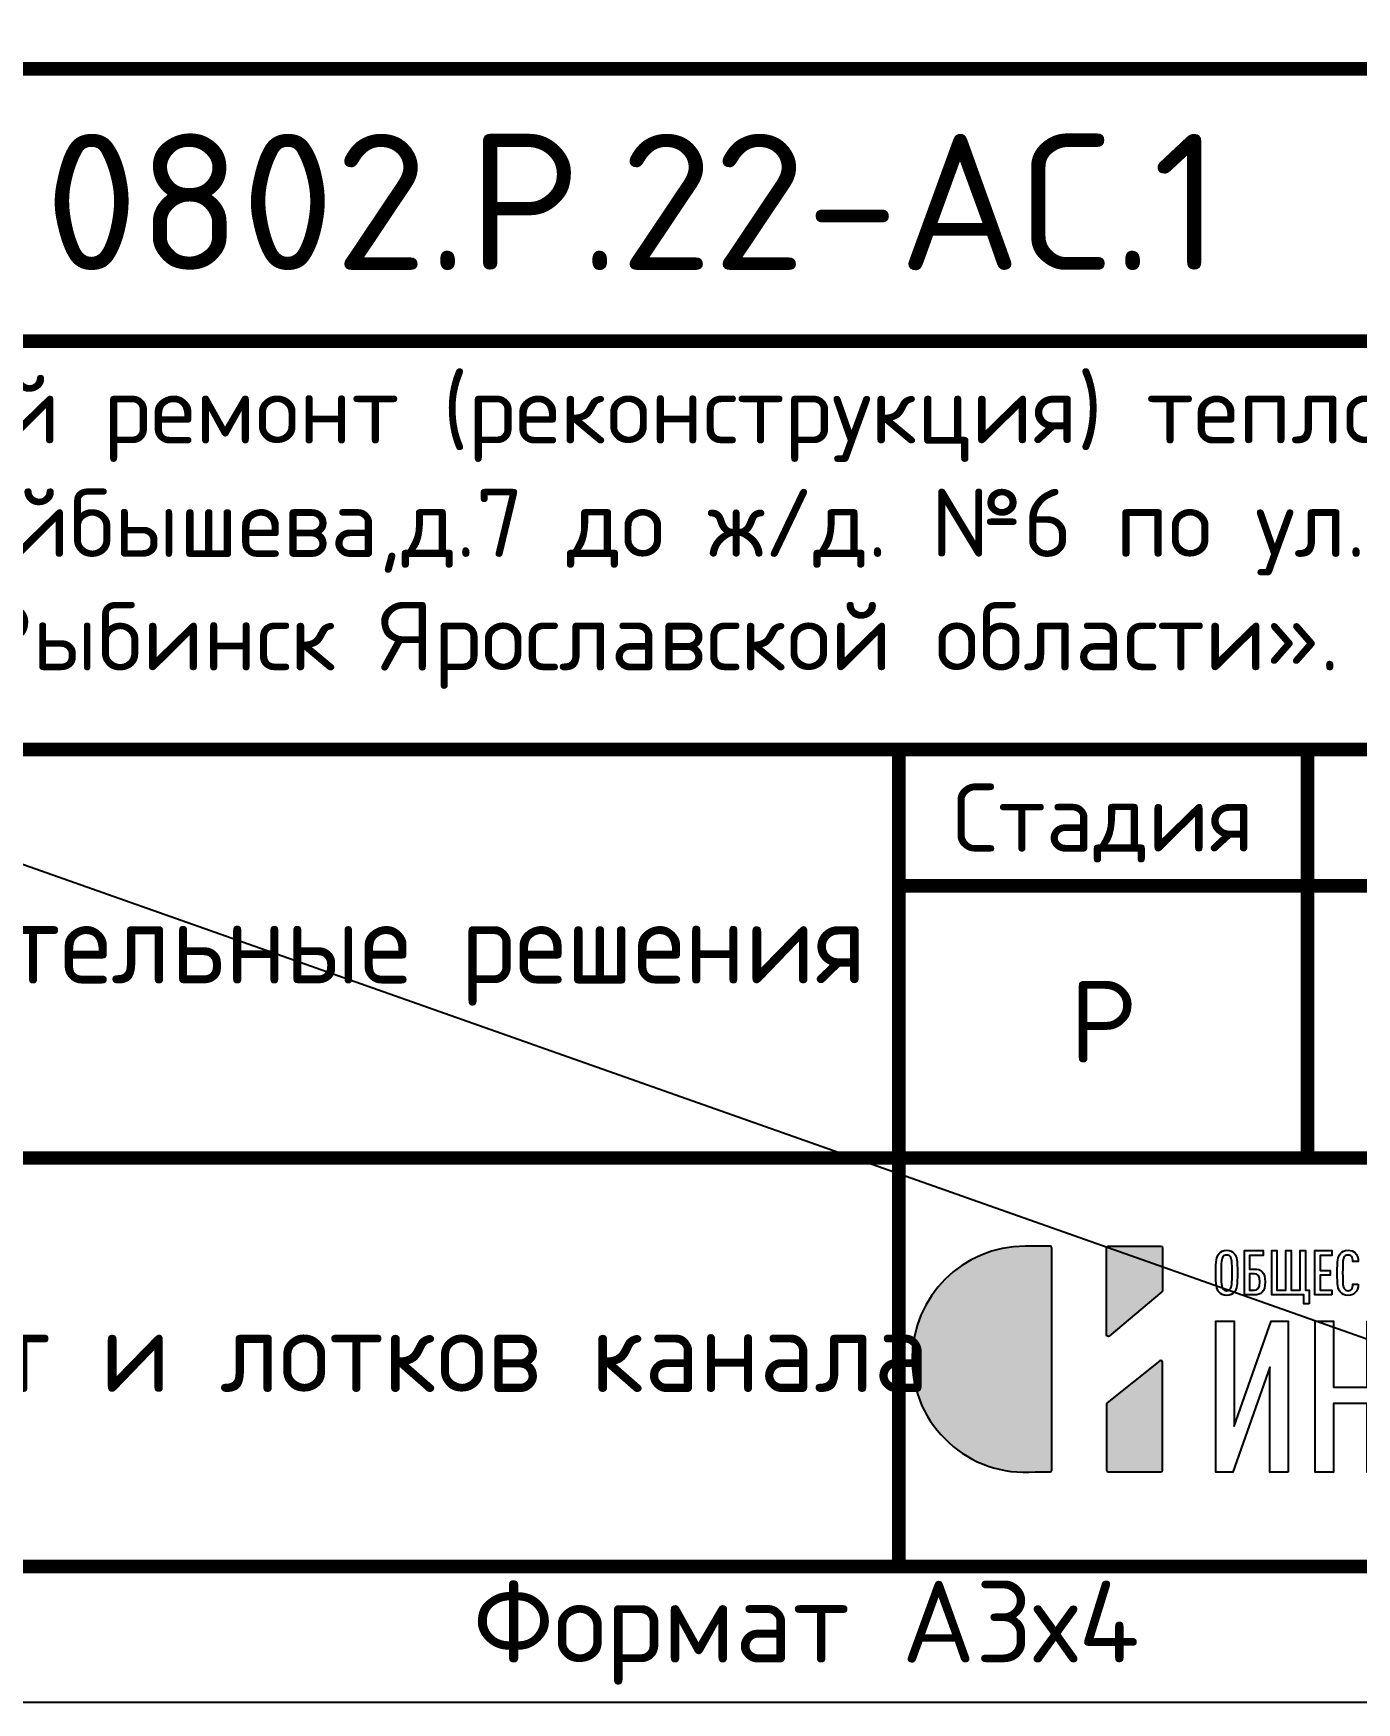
# Model space of a CAD drawing. Header units: millimetres. Extents: x 1601 to 14530, y 1157 to 3820.
# Drawn here: x 12515.9 to 12564.4, y 2831 to 2892.3 of the extents above; entities that cross this region are included whole.
import ezdxf
from ezdxf.enums import TextEntityAlignment as Align

# ---------------------------------------------------------------- set-up
doc = ezdxf.new("R2010")
doc.units = ezdxf.units.MM
doc.layers.add('Размер 3.5', color=250, linetype='Continuous', lineweight=35)
doc.layers.add('Размерный', color=4, linetype='Continuous', lineweight=30)
doc.styles.add('-ISOCPEUR-', font='isocpeur.TTF')
doc.styles.add('GOST', font='GOST Common.ttf')

# ---------------------------------------------------------------- blocks, each defined once
blk = doc.blocks.new('Лого')
h = blk.add_hatch(color=151)
h.set_gradient(color1=(158, 191, 227), color2=(46, 54, 92), tint=1, name='HEMISPHERICAL')
edge = h.paths.add_edge_path()
edge.add_spline(control_points=[(0.349, 0.494), (-0.191, 0.447), (-0.657, 0.871), (-0.657, 1.415), (-0.657, 1.415), (-0.657, 1.925), (-0.243, 2.339), (0.267, 2.339), (0.267, 2.339), (0.267, 2.339), (0.471, 2.339), (0.471, 2.339), (0.471, 2.339), (0.479, 2.339), (0.485, 2.333), (0.485, 2.325), (0.485, 2.325), (0.485, 2.325), (0.485, 0.508), (0.485, 0.508), (0.485, 0.508), (0.485, 0.5), (0.479, 0.494), (0.471, 0.494), (0.471, 0.494), (0.471, 0.494), (0.35, 0.494), (0.35, 0.494), (0.35, 0.494), (0.35, 0.494), (0.349, 0.494), (0.349, 0.494)], knot_values=[0, 0, 0, 0, 0.111111, 0.111111, 0.111111, 0.111211, 0.222222, 0.222222, 0.222222, 0.222322, 0.333333, 0.333333, 0.333333, 0.333433, 0.444444, 0.444444, 0.444444, 0.444544, 0.555556, 0.555556, 0.555556, 0.555656, 0.666667, 0.666667, 0.666667, 0.666767, 0.777778, 0.777778, 0.777778, 0.777878, 1, 1, 1, 1], degree=3, periodic=0)
edge = h.paths.add_edge_path()
edge.add_spline(control_points=[(0.955, 1.604), (0.955, 1.604), (1.385, 1.966), (1.385, 1.966), (1.385, 1.966), (1.388, 1.969), (1.39, 1.972), (1.39, 1.976), (1.39, 1.976), (1.39, 1.976), (1.39, 2.325), (1.39, 2.325), (1.39, 2.325), (1.39, 2.333), (1.384, 2.339), (1.377, 2.339), (1.377, 2.339), (1.377, 2.339), (0.947, 2.339), (0.947, 2.339), (0.947, 2.339), (0.939, 2.339), (0.933, 2.333), (0.933, 2.325), (0.933, 2.325), (0.933, 2.325), (0.933, 1.614), (0.933, 1.614), (0.933, 1.614), (0.933, 1.609), (0.936, 1.604), (0.941, 1.602), (0.941, 1.602), (0.946, 1.6), (0.951, 1.601), (0.955, 1.604)], knot_values=[0, 0, 0, 0, 0.1, 0.1, 0.1, 0.1001, 0.2, 0.2, 0.2, 0.2001, 0.3, 0.3, 0.3, 0.3001, 0.4, 0.4, 0.4, 0.4001, 0.5, 0.5, 0.5, 0.5001, 0.6, 0.6, 0.6, 0.6001, 0.7, 0.7, 0.7, 0.7001, 0.8, 0.8, 0.8, 0.8001, 1, 1, 1, 1], degree=3, periodic=0)
edge = h.paths.add_edge_path()
edge.add_spline(control_points=[(0.938, 1.059), (0.938, 1.059), (1.369, 1.401), (1.369, 1.401), (1.369, 1.401), (1.373, 1.404), (1.378, 1.405), (1.383, 1.402), (1.383, 1.402), (1.387, 1.4), (1.39, 1.396), (1.39, 1.39), (1.39, 1.39), (1.39, 1.39), (1.39, 0.508), (1.39, 0.508), (1.39, 0.508), (1.39, 0.5), (1.384, 0.494), (1.377, 0.494), (1.377, 0.494), (1.377, 0.494), (0.947, 0.494), (0.947, 0.494), (0.947, 0.494), (0.939, 0.494), (0.933, 0.5), (0.933, 0.508), (0.933, 0.508), (0.933, 0.508), (0.933, 1.049), (0.933, 1.049), (0.933, 1.049), (0.933, 1.053), (0.935, 1.057), (0.938, 1.059)], knot_values=[0, 0, 0, 0, 0.1, 0.1, 0.1, 0.1001, 0.2, 0.2, 0.2, 0.2001, 0.3, 0.3, 0.3, 0.3001, 0.4, 0.4, 0.4, 0.4001, 0.5, 0.5, 0.5, 0.5001, 0.6, 0.6, 0.6, 0.6001, 0.7, 0.7, 0.7, 0.7001, 0.8, 0.8, 0.8, 0.8001, 1, 1, 1, 1], degree=3, periodic=0)
at = {"color": 159}
for points, knots in [([(0.349, 0.494), (-0.191, 0.447), (-0.657, 0.871), (-0.657, 1.415), (-0.657, 1.415), (-0.657, 1.925), (-0.243, 2.339), (0.267, 2.339), (0.267, 2.339), (0.267, 2.339), (0.471, 2.339), (0.471, 2.339), (0.471, 2.339), (0.479, 2.339), (0.485, 2.333), (0.485, 2.325), (0.485, 2.325), (0.485, 2.325), (0.485, 0.508), (0.485, 0.508), (0.485, 0.508), (0.485, 0.5), (0.479, 0.494), (0.471, 0.494), (0.471, 0.494), (0.471, 0.494), (0.35, 0.494), (0.35, 0.494), (0.35, 0.494), (0.35, 0.494), (0.349, 0.494), (0.349, 0.494)], [0, 0, 0, 0, 0.111111, 0.111111, 0.111111, 0.111111, 0.222222, 0.222222, 0.222222, 0.222222, 0.333333, 0.333333, 0.333333, 0.333333, 0.444444, 0.444444, 0.444444, 0.444444, 0.555556, 0.555556, 0.555556, 0.555556, 0.666667, 0.666667, 0.666667, 0.666667, 0.777778, 0.777778, 0.777778, 0.777778, 1, 1, 1, 1]), ([(0.955, 1.604), (0.955, 1.604), (1.385, 1.966), (1.385, 1.966), (1.385, 1.966), (1.388, 1.969), (1.39, 1.972), (1.39, 1.976), (1.39, 1.976), (1.39, 1.976), (1.39, 2.325), (1.39, 2.325), (1.39, 2.325), (1.39, 2.333), (1.384, 2.339), (1.377, 2.339), (1.377, 2.339), (1.377, 2.339), (0.947, 2.339), (0.947, 2.339), (0.947, 2.339), (0.939, 2.339), (0.933, 2.333), (0.933, 2.325), (0.933, 2.325), (0.933, 2.325), (0.933, 1.614), (0.933, 1.614), (0.933, 1.614), (0.933, 1.609), (0.936, 1.604), (0.941, 1.602), (0.941, 1.602), (0.946, 1.6), (0.951, 1.601), (0.955, 1.604)], [0, 0, 0, 0, 0.1, 0.1, 0.1, 0.1, 0.2, 0.2, 0.2, 0.2, 0.3, 0.3, 0.3, 0.3, 0.4, 0.4, 0.4, 0.4, 0.5, 0.5, 0.5, 0.5, 0.6, 0.6, 0.6, 0.6, 0.7, 0.7, 0.7, 0.7, 0.8, 0.8, 0.8, 0.8, 1, 1, 1, 1]), ([(2.002, 2.121), (2.002, 2.221), (1.999, 2.253), (1.976, 2.279), (1.976, 2.279), (1.962, 2.295), (1.942, 2.306), (1.914, 2.306), (1.914, 2.306), (1.885, 2.306), (1.866, 2.295), (1.852, 2.279), (1.852, 2.279), (1.829, 2.253), (1.826, 2.221), (1.826, 2.121), (1.826, 2.121), (1.826, 2.021), (1.829, 1.988), (1.852, 1.962), (1.852, 1.962), (1.866, 1.946), (1.885, 1.936), (1.914, 1.936), (1.914, 1.936), (1.942, 1.936), (1.962, 1.946), (1.976, 1.962), (1.976, 1.962), (1.999, 1.988), (2.002, 2.021), (2.002, 2.121)], [0, 0, 0, 0, 0.111111, 0.111111, 0.111111, 0.111111, 0.222222, 0.222222, 0.222222, 0.222222, 0.333333, 0.333333, 0.333333, 0.333333, 0.444444, 0.444444, 0.444444, 0.444444, 0.555556, 0.555556, 0.555556, 0.555556, 0.666667, 0.666667, 0.666667, 0.666667, 0.777778, 0.777778, 0.777778, 0.777778, 1, 1, 1, 1]), ([(1.959, 2.121), (1.959, 2.035), (1.956, 2.006), (1.943, 1.989), (1.943, 1.989), (1.937, 1.981), (1.928, 1.975), (1.914, 1.975), (1.914, 1.975), (1.9, 1.975), (1.89, 1.981), (1.884, 1.989), (1.884, 1.989), (1.871, 2.006), (1.869, 2.035), (1.869, 2.121), (1.869, 2.121), (1.869, 2.207), (1.871, 2.235), (1.884, 2.253), (1.884, 2.253), (1.89, 2.261), (1.9, 2.266), (1.914, 2.266), (1.914, 2.266), (1.928, 2.266), (1.937, 2.261), (1.943, 2.253), (1.943, 2.253), (1.956, 2.235), (1.959, 2.207), (1.959, 2.121)], [0, 0, 0, 0, 0.111111, 0.111111, 0.111111, 0.111111, 0.222222, 0.222222, 0.222222, 0.222222, 0.333333, 0.333333, 0.333333, 0.333333, 0.444444, 0.444444, 0.444444, 0.444444, 0.555556, 0.555556, 0.555556, 0.555556, 0.666667, 0.666667, 0.666667, 0.666667, 0.777778, 0.777778, 0.777778, 0.777778, 1, 1, 1, 1]), ([(2.228, 2.046), (2.228, 2.126), (2.196, 2.152), (2.141, 2.152), (2.141, 2.152), (2.141, 2.152), (2.102, 2.152), (2.102, 2.152), (2.102, 2.152), (2.102, 2.152), (2.102, 2.262), (2.102, 2.262), (2.102, 2.262), (2.102, 2.262), (2.212, 2.262), (2.212, 2.262), (2.212, 2.262), (2.212, 2.262), (2.212, 2.302), (2.212, 2.302), (2.212, 2.302), (2.212, 2.302), (2.059, 2.302), (2.059, 2.302), (2.059, 2.302), (2.059, 2.302), (2.059, 1.94), (2.059, 1.94), (2.059, 1.94), (2.059, 1.94), (2.141, 1.94), (2.141, 1.94), (2.141, 1.94), (2.195, 1.94), (2.228, 1.966), (2.228, 2.046)], [0, 0, 0, 0, 0.1, 0.1, 0.1, 0.1, 0.2, 0.2, 0.2, 0.2, 0.3, 0.3, 0.3, 0.3, 0.4, 0.4, 0.4, 0.4, 0.5, 0.5, 0.5, 0.5, 0.6, 0.6, 0.6, 0.6, 0.7, 0.7, 0.7, 0.7, 0.8, 0.8, 0.8, 0.8, 1, 1, 1, 1]), ([(2.587, 1.868), (2.587, 1.868), (2.587, 1.979), (2.587, 1.979), (2.587, 1.979), (2.587, 1.979), (2.559, 1.979), (2.559, 1.979), (2.559, 1.979), (2.559, 1.979), (2.559, 2.302), (2.559, 2.302), (2.559, 2.302), (2.559, 2.302), (2.515, 2.302), (2.515, 2.302), (2.515, 2.302), (2.515, 2.302), (2.515, 1.979), (2.515, 1.979), (2.515, 1.979), (2.515, 1.979), (2.442, 1.979), (2.442, 1.979), (2.442, 1.979), (2.442, 1.979), (2.442, 2.302), (2.442, 2.302), (2.442, 2.302), (2.442, 2.302), (2.398, 2.302), (2.398, 2.302), (2.398, 2.302), (2.398, 2.302), (2.398, 1.979), (2.398, 1.979), (2.398, 1.979), (2.398, 1.979), (2.325, 1.979), (2.325, 1.979), (2.325, 1.979), (2.325, 1.979), (2.325, 2.302), (2.325, 2.302), (2.325, 2.302), (2.325, 2.302), (2.282, 2.302), (2.282, 2.302), (2.282, 2.302), (2.282, 2.302), (2.282, 1.94), (2.282, 1.94), (2.282, 1.94), (2.282, 1.94), (2.546, 1.94), (2.546, 1.94), (2.546, 1.94), (2.546, 1.94), (2.546, 1.868), (2.546, 1.868), (2.546, 1.868), (2.546, 1.868), (2.587, 1.868), (2.587, 1.868)], [0, 0, 0, 0, 0.058824, 0.058824, 0.058824, 0.058824, 0.117647, 0.117647, 0.117647, 0.117647, 0.176471, 0.176471, 0.176471, 0.176471, 0.235294, 0.235294, 0.235294, 0.235294, 0.294118, 0.294118, 0.294118, 0.294118, 0.352941, 0.352941, 0.352941, 0.352941, 0.411765, 0.411765, 0.411765, 0.411765, 0.470588, 0.470588, 0.470588, 0.470588, 0.529412, 0.529412, 0.529412, 0.529412, 0.588235, 0.588235, 0.588235, 0.588235, 0.647059, 0.647059, 0.647059, 0.647059, 0.705882, 0.705882, 0.705882, 0.705882, 0.764706, 0.764706, 0.764706, 0.764706, 0.823529, 0.823529, 0.823529, 0.823529, 0.882353, 0.882353, 0.882353, 0.882353, 1, 1, 1, 1]), ([(2.773, 1.94), (2.773, 1.94), (2.773, 1.979), (2.773, 1.979), (2.773, 1.979), (2.773, 1.979), (2.677, 1.979), (2.677, 1.979), (2.677, 1.979), (2.677, 1.979), (2.677, 2.102), (2.677, 2.102), (2.677, 2.102), (2.677, 2.102), (2.76, 2.102), (2.76, 2.102), (2.76, 2.102), (2.76, 2.102), (2.76, 2.141), (2.76, 2.141), (2.76, 2.141), (2.76, 2.141), (2.677, 2.141), (2.677, 2.141), (2.677, 2.141), (2.677, 2.141), (2.677, 2.262), (2.677, 2.262), (2.677, 2.262), (2.677, 2.262), (2.773, 2.262), (2.773, 2.262), (2.773, 2.262), (2.773, 2.262), (2.773, 2.302), (2.773, 2.302), (2.773, 2.302), (2.773, 2.302), (2.634, 2.302), (2.634, 2.302), (2.634, 2.302), (2.634, 2.302), (2.634, 1.94), (2.634, 1.94), (2.634, 1.94), (2.634, 1.94), (2.773, 1.94), (2.773, 1.94)], [0, 0, 0, 0, 0.076923, 0.076923, 0.076923, 0.076923, 0.153846, 0.153846, 0.153846, 0.153846, 0.230769, 0.230769, 0.230769, 0.230769, 0.307692, 0.307692, 0.307692, 0.307692, 0.384615, 0.384615, 0.384615, 0.384615, 0.461538, 0.461538, 0.461538, 0.461538, 0.538462, 0.538462, 0.538462, 0.538462, 0.615385, 0.615385, 0.615385, 0.615385, 0.692308, 0.692308, 0.692308, 0.692308, 0.769231, 0.769231, 0.769231, 0.769231, 0.846154, 0.846154, 0.846154, 0.846154, 1, 1, 1, 1]), ([(2.99, 2.029), (2.99, 2.029), (2.946, 2.029), (2.946, 2.029), (2.946, 2.029), (2.946, 2.014), (2.943, 1.998), (2.935, 1.988), (2.935, 1.988), (2.929, 1.981), (2.92, 1.975), (2.906, 1.975), (2.906, 1.975), (2.892, 1.975), (2.882, 1.981), (2.876, 1.989), (2.876, 1.989), (2.864, 2.006), (2.862, 2.035), (2.862, 2.121), (2.862, 2.121), (2.862, 2.207), (2.864, 2.235), (2.876, 2.253), (2.876, 2.253), (2.882, 2.261), (2.892, 2.266), (2.906, 2.266), (2.906, 2.266), (2.92, 2.266), (2.929, 2.261), (2.935, 2.254), (2.935, 2.254), (2.943, 2.243), (2.946, 2.228), (2.946, 2.213), (2.946, 2.213), (2.946, 2.213), (2.99, 2.213), (2.99, 2.213), (2.99, 2.213), (2.989, 2.242), (2.981, 2.268), (2.964, 2.284), (2.964, 2.284), (2.95, 2.298), (2.932, 2.306), (2.906, 2.306), (2.906, 2.306), (2.878, 2.306), (2.858, 2.295), (2.844, 2.279), (2.844, 2.279), (2.821, 2.252), (2.818, 2.221), (2.818, 2.121), (2.818, 2.121), (2.818, 2.021), (2.821, 1.99), (2.844, 1.962), (2.844, 1.962), (2.858, 1.946), (2.878, 1.936), (2.906, 1.936), (2.906, 1.936), (2.93, 1.936), (2.948, 1.943), (2.962, 1.956), (2.962, 1.956), (2.98, 1.972), (2.989, 1.999), (2.99, 2.029)], [0, 0, 0, 0, 0.052632, 0.052632, 0.052632, 0.052632, 0.105263, 0.105263, 0.105263, 0.105263, 0.157895, 0.157895, 0.157895, 0.157895, 0.210526, 0.210526, 0.210526, 0.210526, 0.263158, 0.263158, 0.263158, 0.263158, 0.315789, 0.315789, 0.315789, 0.315789, 0.368421, 0.368421, 0.368421, 0.368421, 0.421053, 0.421053, 0.421053, 0.421053, 0.473684, 0.473684, 0.473684, 0.473684, 0.526316, 0.526316, 0.526316, 0.526316, 0.578947, 0.578947, 0.578947, 0.578947, 0.631579, 0.631579, 0.631579, 0.631579, 0.684211, 0.684211, 0.684211, 0.684211, 0.736842, 0.736842, 0.736842, 0.736842, 0.789474, 0.789474, 0.789474, 0.789474, 0.842105, 0.842105, 0.842105, 0.842105, 0.894737, 0.894737, 0.894737, 0.894737, 1, 1, 1, 1]), ([(2.184, 2.046), (2.184, 1.997), (2.169, 1.979), (2.14, 1.979), (2.14, 1.979), (2.14, 1.979), (2.102, 1.979), (2.102, 1.979), (2.102, 1.979), (2.102, 1.979), (2.102, 2.113), (2.102, 2.113), (2.102, 2.113), (2.102, 2.113), (2.14, 2.113), (2.14, 2.113), (2.14, 2.113), (2.169, 2.113), (2.184, 2.095), (2.184, 2.046)], [0, 0, 0, 0, 0.166667, 0.166667, 0.166667, 0.166667, 0.333333, 0.333333, 0.333333, 0.333333, 0.5, 0.5, 0.5, 0.5, 0.666667, 0.666667, 0.666667, 0.666667, 1, 1, 1, 1]), ([(2.416, 0.491), (2.416, 0.491), (2.416, 1.727), (2.416, 1.727), (2.416, 1.727), (2.416, 1.727), (2.279, 1.727), (2.279, 1.727), (2.279, 1.727), (2.279, 1.727), (1.975, 0.868), (1.975, 0.868), (1.975, 0.868), (1.975, 0.868), (1.975, 1.727), (1.975, 1.727), (1.975, 1.727), (1.975, 1.727), (1.826, 1.727), (1.826, 1.727), (1.826, 1.727), (1.826, 1.727), (1.826, 0.491), (1.826, 0.491), (1.826, 0.491), (1.826, 0.491), (1.965, 0.491), (1.965, 0.491), (1.965, 0.491), (1.965, 0.491), (2.267, 1.349), (2.267, 1.349), (2.267, 1.349), (2.267, 1.349), (2.267, 0.491), (2.267, 0.491), (2.267, 0.491), (2.267, 0.491), (2.416, 0.491), (2.416, 0.491)], [0, 0, 0, 0, 0.090909, 0.090909, 0.090909, 0.090909, 0.181818, 0.181818, 0.181818, 0.181818, 0.272727, 0.272727, 0.272727, 0.272727, 0.363636, 0.363636, 0.363636, 0.363636, 0.454545, 0.454545, 0.454545, 0.454545, 0.545455, 0.545455, 0.545455, 0.545455, 0.636364, 0.636364, 0.636364, 0.636364, 0.727273, 0.727273, 0.727273, 0.727273, 0.818182, 0.818182, 0.818182, 0.818182, 1, 1, 1, 1]), ([(3.211, 0.491), (3.211, 0.491), (3.211, 1.727), (3.211, 1.727), (3.211, 1.727), (3.211, 1.727), (3.062, 1.727), (3.062, 1.727), (3.062, 1.727), (3.062, 1.727), (3.062, 1.187), (3.062, 1.187), (3.062, 1.187), (3.062, 1.187), (2.787, 1.187), (2.787, 1.187), (2.787, 1.187), (2.787, 1.187), (2.787, 1.727), (2.787, 1.727), (2.787, 1.727), (2.787, 1.727), (2.638, 1.727), (2.638, 1.727), (2.638, 1.727), (2.638, 1.727), (2.638, 0.491), (2.638, 0.491), (2.638, 0.491), (2.638, 0.491), (2.787, 0.491), (2.787, 0.491), (2.787, 0.491), (2.787, 0.491), (2.787, 1.052), (2.787, 1.052), (2.787, 1.052), (2.787, 1.052), (3.062, 1.052), (3.062, 1.052), (3.062, 1.052), (3.062, 1.052), (3.062, 0.491), (3.062, 0.491), (3.062, 0.491), (3.062, 0.491), (3.211, 0.491), (3.211, 0.491)], [0, 0, 0, 0, 0.076923, 0.076923, 0.076923, 0.076923, 0.153846, 0.153846, 0.153846, 0.153846, 0.230769, 0.230769, 0.230769, 0.230769, 0.307692, 0.307692, 0.307692, 0.307692, 0.384615, 0.384615, 0.384615, 0.384615, 0.461538, 0.461538, 0.461538, 0.461538, 0.538462, 0.538462, 0.538462, 0.538462, 0.615385, 0.615385, 0.615385, 0.615385, 0.692308, 0.692308, 0.692308, 0.692308, 0.769231, 0.769231, 0.769231, 0.769231, 0.846154, 0.846154, 0.846154, 0.846154, 1, 1, 1, 1]), ([(0.938, 1.059), (0.938, 1.059), (1.369, 1.401), (1.369, 1.401), (1.369, 1.401), (1.373, 1.404), (1.378, 1.405), (1.383, 1.402), (1.383, 1.402), (1.387, 1.4), (1.39, 1.396), (1.39, 1.39), (1.39, 1.39), (1.39, 1.39), (1.39, 0.508), (1.39, 0.508), (1.39, 0.508), (1.39, 0.5), (1.384, 0.494), (1.377, 0.494), (1.377, 0.494), (1.377, 0.494), (0.947, 0.494), (0.947, 0.494), (0.947, 0.494), (0.939, 0.494), (0.933, 0.5), (0.933, 0.508), (0.933, 0.508), (0.933, 0.508), (0.933, 1.049), (0.933, 1.049), (0.933, 1.049), (0.933, 1.053), (0.935, 1.057), (0.938, 1.059)], [0, 0, 0, 0, 0.1, 0.1, 0.1, 0.1, 0.2, 0.2, 0.2, 0.2, 0.3, 0.3, 0.3, 0.3, 0.4, 0.4, 0.4, 0.4, 0.5, 0.5, 0.5, 0.5, 0.6, 0.6, 0.6, 0.6, 0.7, 0.7, 0.7, 0.7, 0.8, 0.8, 0.8, 0.8, 1, 1, 1, 1])]:
    blk.add_open_spline(points, degree=3, knots=knots, dxfattribs=at)

msp = doc.modelspace()

# ---------------------------------------------------------------- linework, layer by layer
msp.add_line((11413.6464, 3250.9949), (12602.6464, 2830.9949))
msp.add_lwpolyline([(11413.6464, 3250.9949), (12602.6464, 3250.9949), (12602.6464, 2830.9949), (11413.6464, 2830.9949)], close=True)
at = {"const_width": 0.5}
msp.add_lwpolyline([(11433.6464, 3245.9949), (12597.6464, 3245.9949), (12597.6464, 2835.9949), (11433.6464, 2835.9949)], close=True, dxfattribs=at)
for points in [[(12412.6464, 2835.9949), (12412.6464, 2890.9949), (12597.6464, 2890.9949)], [(12477.6464, 2880.9949), (12597.6464, 2880.9949)], [(12412.6464, 2865.9949), (12597.6464, 2865.9949)], [(12547.6464, 2865.9949), (12547.6464, 2835.9949)], [(12562.6464, 2865.9949), (12562.6464, 2850.9949)], [(12547.6464, 2860.9949), (12597.6464, 2860.9949)], [(12477.6464, 2850.9949), (12597.6464, 2850.9949)]]:
    msp.add_lwpolyline(points, dxfattribs=at)

# ---------------------------------------------------------------- block references
at = {"xscale": 4.492609629394886, "yscale": 4.492609629394886, "zscale": 4.492609629394886}
msp.add_blockref('Лого', (12551.0801, 2837.2501), dxfattribs=at)

# ---------------------------------------------------------------- texts
at = {"style": '-ISOCPEUR-'}
for s, height, p in [('Стадия', 2.5, (12555.1464, 2863.4949)), ('Р', 3, (12555.1464, 2855.9949))]:
    msp.add_text(s, height=height, dxfattribs=at).set_placement(p, align=Align.MIDDLE_CENTER)
for s, insert, char_height, width, attachment_point, style in [('\\pi9.87215;{\\C7;«Капитальный ремонт (реконструкция) тепловых сетей от \\P\\pi3.82692;ТК-8013 по ул. Куйбышева,д.7 до ж/д. №6 по ул. Луговая в ГО г. \\P\\pi30.38942;Рыбинск Ярославской области».}', (12483.3969, 2879.7369), 2.5, 110.528844, 1, '-ISOCPEUR-'), ('Архитектурно-строительные решения', (12512.6464, 2858.4949), 3, 70, 5, 'GOST'), ('План раскладки плит и лотков канала', (12512.6464, 2843.4949), 3, 70, 5, 'GOST')]:
    msp.add_mtext(s, dxfattribs=dict(insert=insert, char_height=char_height, width=width, attachment_point=attachment_point, style=style))
at = {"layer": 'Размер 3.5', "insert": (12532.0117, 2835.4688), "char_height": 3, "width": 145.943815, "attachment_point": 1, "style": '-ISOCPEUR-'}
msp.add_mtext('\\A1;{\\C7;Формат А3х4}', dxfattribs=at)
at = {"layer": 'Размерный', "color": 7, "lineweight": 30, "insert": (12440.0469, 2888.6051), "char_height": 5, "width": 185, "attachment_point": 1, "style": '-ISOCPEUR-'}
msp.add_mtext('\\pi66.25,l10;0802.Р.22-АС.1', dxfattribs=at)

doc.saveas('drawing.dxf')
